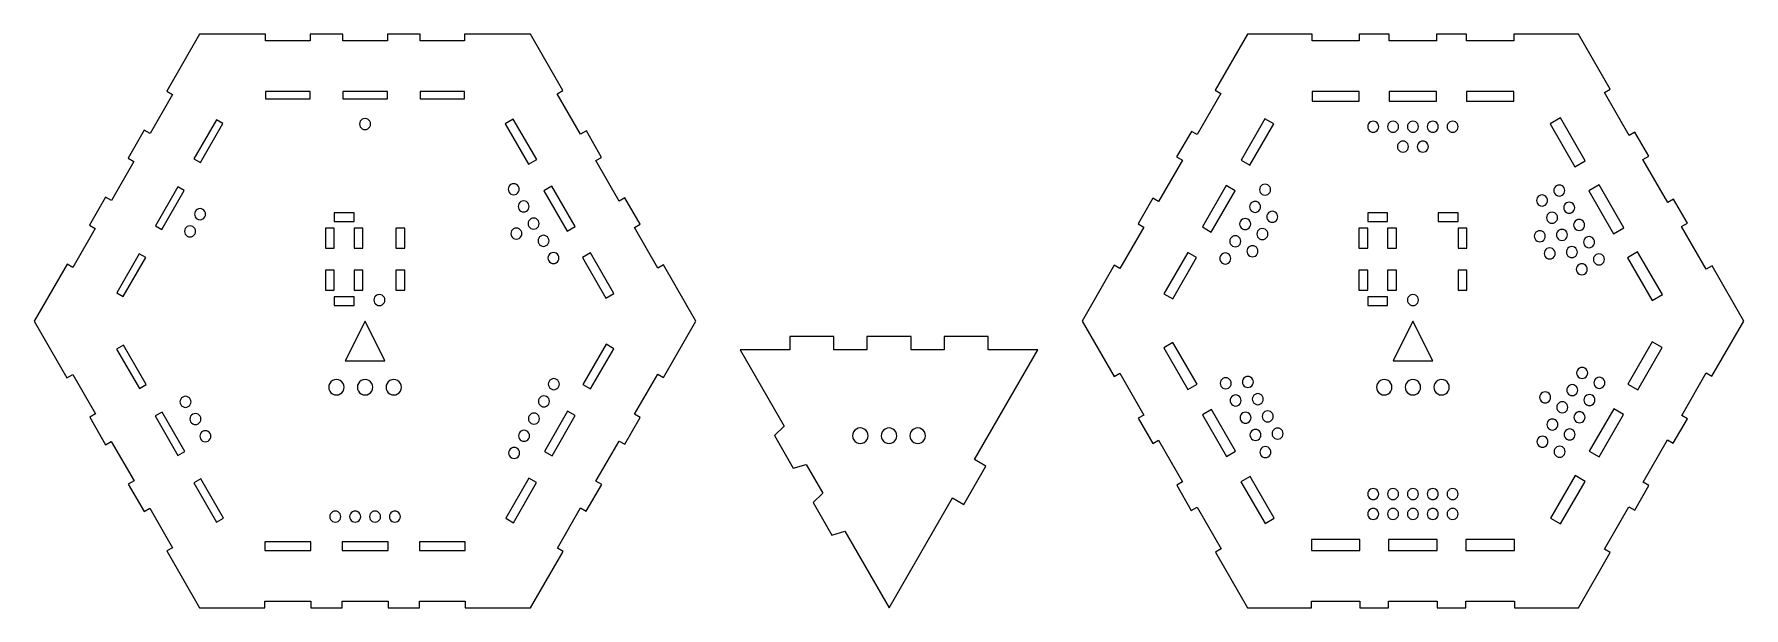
# Model space of a CAD drawing. Header units: millimetres. Extents: x 0 to 775, y 0 to 260.
import ezdxf

# ---------------------------------------------------------------- set-up
doc = ezdxf.new("R2010")
doc.units = ezdxf.units.MM
doc.layers.add('CIECIE', color=7, linetype='CONTINUOUS')

msp = doc.modelspace()

# ---------------------------------------------------------------- linework, layer by layer
at = {"layer": 'CIECIE'}
for points in [[(225, 259.808), (195.1, 259.808), (195.1, 256.808), (174.9, 256.808), (174.9, 259.808), (160.1, 259.808), (160.1, 256.808), (139.9, 256.808), (139.9, 259.808), (125.1, 259.808), (125.1, 256.808), (104.9, 256.808), (104.9, 259.808), (75, 259.808), (60.1, 234), (62.698, 232.5), (52.498, 214.833), (49.9, 216.333), (42.6, 203.689), (45.198, 202.189), (34.998, 184.522), (32.4, 186.022), (25.1, 173.378), (27.698, 171.878), (17.498, 154.211), (14.9, 155.711), (0, 129.904), (14.85, 104.183), (17.448, 105.683), (27.748, 87.843), (25.15, 86.343), (32.35, 73.872), (34.948, 75.372), (45.248, 57.532), (42.65, 56.032), (49.85, 43.561), (52.448, 45.061), (62.748, 27.221), (60.15, 25.721), (75, 0), (104.6, 0), (104.6, 3), (125.4, 3), (125.4, 0), (139.6, 0), (139.6, 3), (160.4, 3), (160.4, 0), (174.6, 0), (174.6, 3), (195.4, 3), (195.4, 0), (225, 0), (239.75, 25.548), (237.152, 27.048), (247.652, 45.234), (250.25, 43.734), (257.25, 55.859), (254.652, 57.359), (265.152, 75.545), (267.75, 74.045), (274.75, 86.17), (272.152, 87.67), (282.652, 105.856), (285.25, 104.356), (300, 129.904), (285.3, 155.365), (282.702, 153.865), (272.102, 172.225), (274.7, 173.725), (267.8, 185.676), (265.202, 184.176), (254.602, 202.536), (257.2, 204.036), (250.3, 215.987), (247.702, 214.487), (237.102, 232.846), (239.7, 234.346)], [(700, 259.808), (670.7, 259.808), (670.7, 256.808), (649.3, 256.808), (649.3, 259.808), (635.7, 259.808), (635.7, 256.808), (614.3, 256.808), (614.3, 259.808), (600.7, 259.808), (600.7, 256.808), (579.3, 256.808), (579.3, 259.808), (550, 259.808), (535.4, 234.52), (537.998, 233.02), (527.198, 214.314), (524.6, 215.814), (517.9, 204.209), (520.498, 202.709), (509.698, 184.003), (507.1, 185.503), (500.4, 173.898), (502.998, 172.398), (492.198, 153.692), (489.6, 155.192), (475, 129.904), (489.55, 104.702), (492.148, 106.202), (503.048, 87.323), (500.45, 85.823), (507.05, 74.392), (509.648, 75.892), (520.548, 57.012), (517.95, 55.512), (524.55, 44.081), (527.148, 45.581), (538.048, 26.701), (535.45, 25.201), (550, 0), (579, 0), (579, 3), (601, 3), (601, 0), (614, 0), (614, 3), (636, 3), (636, 0), (649, 0), (649, 3), (671, 3), (671, 0), (700, 0), (714.45, 25.028), (711.852, 26.528), (722.952, 45.754), (725.55, 44.254), (731.95, 55.339), (729.352, 56.839), (740.452, 76.065), (743.05, 74.565), (749.45, 85.65), (746.852, 87.15), (757.952, 106.376), (760.55, 104.876), (775, 129.904), (760.6, 154.845), (758.002, 153.345), (746.802, 172.744), (749.4, 174.244), (743.1, 185.156), (740.502, 183.656), (729.302, 203.055), (731.9, 204.555), (725.6, 215.467), (723.002, 213.967), (711.802, 233.366), (714.4, 234.866)], [(125.1, 233.808), (104.9, 233.808), (104.9, 230.608), (125.1, 230.608)], [(160.1, 233.808), (139.9, 233.808), (139.9, 230.608), (160.1, 230.608)], [(195.1, 233.808), (174.9, 233.808), (174.9, 230.608), (195.1, 230.608)], [(600.7, 233.808), (579.3, 233.808), (579.3, 229.408), (600.7, 229.408)], [(635.7, 233.808), (614.3, 233.808), (614.3, 229.408), (635.7, 229.408)], [(670.7, 233.808), (649.3, 233.808), (649.3, 229.408), (670.7, 229.408)], [(82.617, 221), (72.417, 203.333), (75.361, 201.633), (85.561, 219.3)], [(152.5, 219.108), (152.415, 219.755), (152.165, 220.358), (151.768, 220.875), (151.25, 221.273), (150.647, 221.522), (150, 221.608), (149.353, 221.522), (148.75, 221.273), (148.232, 220.875), (147.835, 220.358), (147.585, 219.755), (147.5, 219.108), (147.585, 218.461), (147.835, 217.858), (148.232, 217.34), (148.75, 216.943), (149.353, 216.693), (150, 216.608), (150.647, 216.693), (151.25, 216.943), (151.768, 217.34), (152.165, 217.858), (152.415, 218.461)], [(227.783, 202.987), (217.183, 221.346), (213.546, 219.246), (224.146, 200.887)], [(557.917, 221.52), (547.117, 202.814), (551.1, 200.514), (561.9, 219.22)], [(609.5, 217.908), (609.415, 218.555), (609.165, 219.158), (608.768, 219.675), (608.25, 220.073), (607.647, 220.322), (607, 220.408), (606.353, 220.322), (605.75, 220.073), (605.232, 219.675), (604.835, 219.158), (604.585, 218.555), (604.5, 217.908), (604.585, 217.261), (604.835, 216.658), (605.232, 216.14), (605.75, 215.743), (606.353, 215.493), (607, 215.408), (607.647, 215.493), (608.25, 215.743), (608.768, 216.14), (609.165, 216.658), (609.415, 217.261)], [(618.5, 217.908), (618.415, 218.555), (618.165, 219.158), (617.768, 219.675), (617.25, 220.073), (616.647, 220.322), (616, 220.408), (615.353, 220.322), (614.75, 220.073), (614.232, 219.675), (613.835, 219.158), (613.585, 218.555), (613.5, 217.908), (613.585, 217.261), (613.835, 216.658), (614.232, 216.14), (614.75, 215.743), (615.353, 215.493), (616, 215.408), (616.647, 215.493), (617.25, 215.743), (617.768, 216.14), (618.165, 216.658), (618.415, 217.261)], [(627.5, 217.908), (627.415, 218.555), (627.165, 219.158), (626.768, 219.675), (626.25, 220.073), (625.647, 220.322), (625, 220.408), (624.353, 220.322), (623.75, 220.073), (623.232, 219.675), (622.835, 219.158), (622.585, 218.555), (622.5, 217.908), (622.585, 217.261), (622.835, 216.658), (623.232, 216.14), (623.75, 215.743), (624.353, 215.493), (625, 215.408), (625.647, 215.493), (626.25, 215.743), (626.768, 216.14), (627.165, 216.658), (627.415, 217.261)], [(636.5, 217.908), (636.415, 218.555), (636.165, 219.158), (635.768, 219.675), (635.25, 220.073), (634.647, 220.322), (634, 220.408), (633.353, 220.322), (632.75, 220.073), (632.232, 219.675), (631.835, 219.158), (631.585, 218.555), (631.5, 217.908), (631.585, 217.261), (631.835, 216.658), (632.232, 216.14), (632.75, 215.743), (633.353, 215.493), (634, 215.408), (634.647, 215.493), (635.25, 215.743), (635.768, 216.14), (636.165, 216.658), (636.415, 217.261)], [(645.5, 217.908), (645.415, 218.555), (645.165, 219.158), (644.768, 219.675), (644.25, 220.073), (643.647, 220.322), (643, 220.408), (642.353, 220.322), (641.75, 220.073), (641.232, 219.675), (640.835, 219.158), (640.585, 218.555), (640.5, 217.908), (640.585, 217.261), (640.835, 216.658), (641.232, 216.14), (641.75, 215.743), (642.353, 215.493), (643, 215.408), (643.647, 215.493), (644.25, 215.743), (644.768, 216.14), (645.165, 216.658), (645.415, 217.261)], [(703.083, 202.467), (691.883, 221.866), (687.207, 219.166), (698.407, 199.767)], [(623, 208.908), (622.915, 209.555), (622.665, 210.158), (622.268, 210.675), (621.75, 211.073), (621.147, 211.322), (620.5, 211.408), (619.853, 211.322), (619.25, 211.073), (618.732, 210.675), (618.335, 210.158), (618.085, 209.555), (618, 208.908), (618.085, 208.261), (618.335, 207.658), (618.732, 207.14), (619.25, 206.743), (619.853, 206.493), (620.5, 206.408), (621.147, 206.493), (621.75, 206.743), (622.268, 207.14), (622.665, 207.658), (622.915, 208.261)], [(632, 208.908), (631.915, 209.555), (631.665, 210.158), (631.268, 210.675), (630.75, 211.073), (630.147, 211.322), (629.5, 211.408), (628.853, 211.322), (628.25, 211.073), (627.732, 210.675), (627.335, 210.158), (627.085, 209.555), (627, 208.908), (627.085, 208.261), (627.335, 207.658), (627.732, 207.14), (628.25, 206.743), (628.853, 206.493), (629.5, 206.408), (630.147, 206.493), (630.75, 206.743), (631.268, 207.14), (631.665, 207.658), (631.915, 208.261)], [(65.117, 190.689), (54.917, 173.022), (57.861, 171.322), (68.061, 188.989)], [(219.887, 189.594), (219.802, 190.241), (219.552, 190.844), (219.155, 191.362), (218.637, 191.759), (218.034, 192.009), (217.387, 192.094), (216.74, 192.009), (216.137, 191.759), (215.619, 191.362), (215.222, 190.844), (214.972, 190.241), (214.887, 189.594), (214.972, 188.947), (215.222, 188.344), (215.619, 187.826), (216.137, 187.429), (216.74, 187.179), (217.387, 187.094), (218.034, 187.179), (218.637, 187.429), (219.155, 187.826), (219.552, 188.344), (219.802, 188.947)], [(245.283, 172.676), (234.683, 191.036), (231.046, 188.936), (241.646, 170.576)], [(540.417, 191.209), (529.617, 172.503), (533.6, 170.203), (544.4, 188.909)], [(560.46, 189.394), (560.374, 190.041), (560.125, 190.644), (559.727, 191.162), (559.21, 191.559), (558.607, 191.809), (557.96, 191.894), (557.313, 191.809), (556.71, 191.559), (556.192, 191.162), (555.795, 190.644), (555.545, 190.041), (555.46, 189.394), (555.545, 188.747), (555.795, 188.144), (556.192, 187.626), (556.71, 187.229), (557.313, 186.979), (557.96, 186.894), (558.607, 186.979), (559.21, 187.229), (559.727, 187.626), (560.125, 188.144), (560.374, 188.747)], [(686.053, 184.494), (685.968, 185.141), (685.718, 185.744), (685.321, 186.262), (684.803, 186.659), (684.2, 186.909), (683.553, 186.994), (682.906, 186.909), (682.303, 186.659), (681.786, 186.262), (681.388, 185.744), (681.138, 185.141), (681.053, 184.494), (681.138, 183.847), (681.388, 183.244), (681.786, 182.726), (682.303, 182.329), (682.906, 182.079), (683.553, 181.994), (684.2, 182.079), (684.803, 182.329), (685.321, 182.726), (685.718, 183.244), (685.968, 183.847)], [(693.848, 188.994), (693.762, 189.641), (693.513, 190.244), (693.115, 190.762), (692.598, 191.159), (691.995, 191.409), (691.348, 191.494), (690.7, 191.409), (690.098, 191.159), (689.58, 190.762), (689.182, 190.244), (688.933, 189.641), (688.848, 188.994), (688.933, 188.347), (689.182, 187.744), (689.58, 187.226), (690.098, 186.829), (690.7, 186.579), (691.348, 186.494), (691.995, 186.579), (692.598, 186.829), (693.115, 187.226), (693.513, 187.744), (693.762, 188.347)], [(720.583, 172.156), (709.383, 191.555), (704.707, 188.855), (715.907, 169.456)], [(77.67, 178.303), (77.585, 178.95), (77.336, 179.553), (76.938, 180.071), (76.42, 180.468), (75.817, 180.718), (75.17, 180.803), (74.523, 180.718), (73.92, 180.468), (73.403, 180.071), (73.005, 179.553), (72.756, 178.95), (72.67, 178.303), (72.756, 177.656), (73.005, 177.053), (73.403, 176.535), (73.92, 176.138), (74.523, 175.888), (75.17, 175.803), (75.817, 175.888), (76.42, 176.138), (76.938, 176.535), (77.336, 177.053), (77.585, 177.656)], [(136, 174.904), (145, 174.904), (145, 178.904), (136, 178.904)], [(224.387, 181.8), (224.302, 182.447), (224.052, 183.05), (223.655, 183.568), (223.137, 183.965), (222.534, 184.215), (221.887, 184.3), (221.24, 184.215), (220.637, 183.965), (220.119, 183.568), (219.722, 183.05), (219.472, 182.447), (219.387, 181.8), (219.472, 181.153), (219.722, 180.55), (220.119, 180.032), (220.637, 179.635), (221.24, 179.385), (221.887, 179.3), (222.534, 179.385), (223.137, 179.635), (223.655, 180.032), (224.052, 180.55), (224.302, 181.153)], [(555.96, 181.6), (555.874, 182.247), (555.625, 182.85), (555.227, 183.368), (554.71, 183.765), (554.107, 184.015), (553.46, 184.1), (552.813, 184.015), (552.21, 183.765), (551.692, 183.368), (551.295, 182.85), (551.045, 182.247), (550.96, 181.6), (551.045, 180.953), (551.295, 180.35), (551.692, 179.832), (552.21, 179.435), (552.813, 179.185), (553.46, 179.1), (554.107, 179.185), (554.71, 179.435), (555.227, 179.832), (555.625, 180.35), (555.874, 180.953)], [(563.754, 177.1), (563.669, 177.747), (563.419, 178.35), (563.022, 178.868), (562.504, 179.265), (561.901, 179.515), (561.254, 179.6), (560.607, 179.515), (560.004, 179.265), (559.486, 178.868), (559.089, 178.35), (558.839, 177.747), (558.754, 177.1), (558.839, 176.453), (559.089, 175.85), (559.486, 175.332), (560.004, 174.935), (560.607, 174.685), (561.254, 174.6), (561.901, 174.685), (562.504, 174.935), (563.022, 175.332), (563.419, 175.85), (563.669, 176.453)], [(604.5, 174.904), (613.5, 174.904), (613.5, 178.904), (604.5, 178.904)], [(636.5, 174.904), (645.5, 174.904), (645.5, 178.904), (636.5, 178.904)], [(690.553, 176.7), (690.468, 177.347), (690.218, 177.95), (689.821, 178.468), (689.303, 178.865), (688.7, 179.115), (688.053, 179.2), (687.406, 179.115), (686.803, 178.865), (686.286, 178.468), (685.888, 177.95), (685.638, 177.347), (685.553, 176.7), (685.638, 176.053), (685.888, 175.45), (686.286, 174.932), (686.803, 174.535), (687.406, 174.285), (688.053, 174.2), (688.7, 174.285), (689.303, 174.535), (689.821, 174.932), (690.218, 175.45), (690.468, 176.053)], [(698.348, 181.2), (698.262, 181.847), (698.013, 182.45), (697.615, 182.968), (697.098, 183.365), (696.495, 183.615), (695.848, 183.7), (695.2, 183.615), (694.598, 183.365), (694.08, 182.968), (693.682, 182.45), (693.433, 181.847), (693.348, 181.2), (693.433, 180.553), (693.682, 179.95), (694.08, 179.432), (694.598, 179.035), (695.2, 178.785), (695.848, 178.7), (696.495, 178.785), (697.098, 179.035), (697.615, 179.432), (698.013, 179.95), (698.262, 180.553)], [(73.17, 170.509), (73.085, 171.156), (72.836, 171.759), (72.438, 172.276), (71.92, 172.674), (71.317, 172.923), (70.67, 173.009), (70.023, 172.923), (69.42, 172.674), (68.903, 172.276), (68.505, 171.759), (68.256, 171.156), (68.17, 170.509), (68.256, 169.862), (68.505, 169.259), (68.903, 168.741), (69.42, 168.344), (70.023, 168.094), (70.67, 168.009), (71.317, 168.094), (71.92, 168.344), (72.438, 168.741), (72.836, 169.259), (73.085, 169.862)], [(132, 162.904), (136, 162.904), (136, 171.904), (132, 171.904)], [(145, 162.904), (149, 162.904), (149, 171.904), (145, 171.904)], [(164, 162.904), (168, 162.904), (168, 171.904), (164, 171.904)], [(221.093, 169.506), (221.007, 170.153), (220.758, 170.756), (220.36, 171.273), (219.843, 171.671), (219.24, 171.921), (218.593, 172.006), (217.945, 171.921), (217.343, 171.671), (216.825, 171.273), (216.427, 170.756), (216.178, 170.153), (216.093, 169.506), (216.178, 168.859), (216.427, 168.256), (216.825, 167.738), (217.343, 167.341), (217.945, 167.091), (218.593, 167.006), (219.24, 167.091), (219.843, 167.341), (220.36, 167.738), (220.758, 168.256), (221.007, 168.859)], [(228.887, 174.006), (228.802, 174.653), (228.552, 175.256), (228.155, 175.773), (227.637, 176.171), (227.034, 176.421), (226.387, 176.506), (225.74, 176.421), (225.137, 176.171), (224.619, 175.773), (224.222, 175.256), (223.972, 174.653), (223.887, 174.006), (223.972, 173.359), (224.222, 172.756), (224.619, 172.238), (225.137, 171.841), (225.74, 171.591), (226.387, 171.506), (227.034, 171.591), (227.637, 171.841), (228.155, 172.238), (228.552, 172.756), (228.802, 173.359)], [(551.46, 173.806), (551.374, 174.453), (551.125, 175.056), (550.727, 175.573), (550.21, 175.971), (549.607, 176.221), (548.96, 176.306), (548.313, 176.221), (547.71, 175.971), (547.192, 175.573), (546.795, 175.056), (546.545, 174.453), (546.46, 173.806), (546.545, 173.159), (546.795, 172.556), (547.192, 172.038), (547.71, 171.641), (548.313, 171.391), (548.96, 171.306), (549.607, 171.391), (550.21, 171.641), (550.727, 172.038), (551.125, 172.556), (551.374, 173.159)], [(559.254, 169.306), (559.169, 169.953), (558.919, 170.556), (558.522, 171.073), (558.004, 171.471), (557.401, 171.721), (556.754, 171.806), (556.107, 171.721), (555.504, 171.471), (554.986, 171.073), (554.589, 170.556), (554.339, 169.953), (554.254, 169.306), (554.339, 168.659), (554.589, 168.056), (554.986, 167.538), (555.504, 167.141), (556.107, 166.891), (556.754, 166.806), (557.401, 166.891), (558.004, 167.141), (558.522, 167.538), (558.919, 168.056), (559.169, 168.659)], [(600.5, 162.904), (604.5, 162.904), (604.5, 171.904), (600.5, 171.904)], [(613.5, 162.904), (617.5, 162.904), (617.5, 171.904), (613.5, 171.904)], [(645.5, 162.904), (649.5, 162.904), (649.5, 171.904), (645.5, 171.904)], [(685.009, 168.303), (684.924, 168.95), (684.674, 169.553), (684.277, 170.071), (683.759, 170.468), (683.156, 170.718), (682.509, 170.803), (681.862, 170.718), (681.259, 170.468), (680.741, 170.071), (680.344, 169.553), (680.094, 168.95), (680.009, 168.303), (680.094, 167.656), (680.344, 167.053), (680.741, 166.535), (681.259, 166.138), (681.862, 165.888), (682.509, 165.803), (683.156, 165.888), (683.759, 166.138), (684.277, 166.535), (684.674, 167.053), (684.924, 167.656)], [(695.053, 168.906), (694.968, 169.553), (694.718, 170.156), (694.321, 170.673), (693.803, 171.071), (693.2, 171.321), (692.553, 171.406), (691.906, 171.321), (691.303, 171.071), (690.786, 170.673), (690.388, 170.156), (690.138, 169.553), (690.053, 168.906), (690.138, 168.259), (690.388, 167.656), (690.786, 167.138), (691.303, 166.741), (691.906, 166.491), (692.553, 166.406), (693.2, 166.491), (693.803, 166.741), (694.321, 167.138), (694.718, 167.656), (694.968, 168.259)], [(702.848, 173.406), (702.762, 174.053), (702.513, 174.656), (702.115, 175.173), (701.598, 175.571), (700.995, 175.821), (700.348, 175.906), (699.7, 175.821), (699.098, 175.571), (698.58, 175.173), (698.182, 174.656), (697.933, 174.053), (697.848, 173.406), (697.933, 172.759), (698.182, 172.156), (698.58, 171.638), (699.098, 171.241), (699.7, 170.991), (700.348, 170.906), (700.995, 170.991), (701.598, 171.241), (702.115, 171.638), (702.513, 172.156), (702.762, 172.759)], [(233.387, 166.211), (233.302, 166.859), (233.052, 167.461), (232.655, 167.979), (232.137, 168.377), (231.534, 168.626), (230.887, 168.711), (230.24, 168.626), (229.637, 168.377), (229.119, 167.979), (228.722, 167.461), (228.472, 166.859), (228.387, 166.211), (228.472, 165.564), (228.722, 164.961), (229.119, 164.444), (229.637, 164.046), (230.24, 163.797), (230.887, 163.711), (231.534, 163.797), (232.137, 164.046), (232.655, 164.444), (233.052, 164.961), (233.302, 165.564)], [(546.96, 166.011), (546.874, 166.659), (546.625, 167.261), (546.227, 167.779), (545.71, 168.177), (545.107, 168.426), (544.46, 168.511), (543.813, 168.426), (543.21, 168.177), (542.692, 167.779), (542.295, 167.261), (542.045, 166.659), (541.96, 166.011), (542.045, 165.364), (542.295, 164.761), (542.692, 164.244), (543.21, 163.846), (543.813, 163.597), (544.46, 163.511), (545.107, 163.597), (545.71, 163.846), (546.227, 164.244), (546.625, 164.761), (546.874, 165.364)], [(554.754, 161.511), (554.669, 162.159), (554.419, 162.761), (554.022, 163.279), (553.504, 163.677), (552.901, 163.926), (552.254, 164.011), (551.607, 163.926), (551.004, 163.677), (550.486, 163.279), (550.089, 162.761), (549.839, 162.159), (549.754, 161.511), (549.839, 160.864), (550.089, 160.261), (550.486, 159.744), (551.004, 159.346), (551.607, 159.097), (552.254, 159.011), (552.901, 159.097), (553.504, 159.346), (554.022, 159.744), (554.419, 160.261), (554.669, 160.864)], [(689.509, 160.509), (689.424, 161.156), (689.174, 161.759), (688.777, 162.276), (688.259, 162.674), (687.656, 162.923), (687.009, 163.009), (686.362, 162.923), (685.759, 162.674), (685.241, 162.276), (684.844, 161.759), (684.594, 161.156), (684.509, 160.509), (684.594, 159.862), (684.844, 159.259), (685.241, 158.741), (685.759, 158.344), (686.362, 158.094), (687.009, 158.009), (687.656, 158.094), (688.259, 158.344), (688.777, 158.741), (689.174, 159.259), (689.424, 159.862)], [(699.553, 161.111), (699.468, 161.759), (699.218, 162.361), (698.821, 162.879), (698.303, 163.277), (697.7, 163.526), (697.053, 163.611), (696.406, 163.526), (695.803, 163.277), (695.286, 162.879), (694.888, 162.361), (694.638, 161.759), (694.553, 161.111), (694.638, 160.464), (694.888, 159.861), (695.286, 159.344), (695.803, 158.946), (696.406, 158.697), (697.053, 158.611), (697.7, 158.697), (698.303, 158.946), (698.821, 159.344), (699.218, 159.861), (699.468, 160.464)], [(707.348, 165.611), (707.262, 166.259), (707.013, 166.861), (706.615, 167.379), (706.098, 167.777), (705.495, 168.026), (704.848, 168.111), (704.2, 168.026), (703.598, 167.777), (703.08, 167.379), (702.682, 166.861), (702.433, 166.259), (702.348, 165.611), (702.433, 164.964), (702.682, 164.361), (703.08, 163.844), (703.598, 163.446), (704.2, 163.197), (704.848, 163.111), (705.495, 163.197), (706.098, 163.446), (706.615, 163.844), (707.013, 164.361), (707.262, 164.964)], [(47.617, 160.378), (37.417, 142.711), (40.361, 141.011), (50.561, 158.678)], [(237.887, 158.417), (237.802, 159.064), (237.552, 159.667), (237.155, 160.185), (236.637, 160.582), (236.034, 160.832), (235.387, 160.917), (234.74, 160.832), (234.137, 160.582), (233.619, 160.185), (233.222, 159.667), (232.972, 159.064), (232.887, 158.417), (232.972, 157.77), (233.222, 157.167), (233.619, 156.649), (234.137, 156.252), (234.74, 156.002), (235.387, 155.917), (236.034, 156.002), (236.637, 156.252), (237.155, 156.649), (237.552, 157.167), (237.802, 157.77)], [(262.783, 142.365), (252.183, 160.725), (248.546, 158.625), (259.146, 140.265)], [(522.917, 160.898), (512.117, 142.192), (516.1, 139.892), (526.9, 158.598)], [(542.46, 158.217), (542.374, 158.864), (542.125, 159.467), (541.727, 159.985), (541.21, 160.382), (540.607, 160.632), (539.96, 160.717), (539.313, 160.632), (538.71, 160.382), (538.192, 159.985), (537.795, 159.467), (537.545, 158.864), (537.46, 158.217), (537.545, 157.57), (537.795, 156.967), (538.192, 156.449), (538.71, 156.052), (539.313, 155.802), (539.96, 155.717), (540.607, 155.802), (541.21, 156.052), (541.727, 156.449), (542.125, 156.967), (542.374, 157.57)], [(704.053, 153.317), (703.968, 153.964), (703.718, 154.567), (703.321, 155.085), (702.803, 155.482), (702.2, 155.732), (701.553, 155.817), (700.906, 155.732), (700.303, 155.482), (699.786, 155.085), (699.388, 154.567), (699.138, 153.964), (699.053, 153.317), (699.138, 152.67), (699.388, 152.067), (699.786, 151.549), (700.303, 151.152), (700.906, 150.902), (701.553, 150.817), (702.2, 150.902), (702.803, 151.152), (703.321, 151.549), (703.718, 152.067), (703.968, 152.67)], [(711.848, 157.817), (711.762, 158.464), (711.513, 159.067), (711.115, 159.585), (710.598, 159.982), (709.995, 160.232), (709.348, 160.317), (708.7, 160.232), (708.098, 159.982), (707.58, 159.585), (707.182, 159.067), (706.933, 158.464), (706.848, 157.817), (706.933, 157.17), (707.182, 156.567), (707.58, 156.049), (708.098, 155.652), (708.7, 155.402), (709.348, 155.317), (709.995, 155.402), (710.598, 155.652), (711.115, 156.049), (711.513, 156.567), (711.762, 157.17)], [(738.083, 141.845), (726.883, 161.244), (722.207, 158.544), (733.407, 139.145)], [(132, 143.904), (136, 143.904), (136, 152.904), (132, 152.904)], [(145, 143.904), (149, 143.904), (149, 152.904), (145, 152.904)], [(164, 143.904), (168, 143.904), (168, 152.904), (164, 152.904)], [(600.5, 143.904), (604.5, 143.904), (604.5, 152.904), (600.5, 152.904)], [(613.5, 143.904), (617.5, 143.904), (617.5, 152.904), (613.5, 152.904)], [(645.5, 143.904), (649.5, 143.904), (649.5, 152.904), (645.5, 152.904)], [(136, 136.904), (145, 136.904), (145, 140.904), (136, 140.904)], [(159, 139.404), (158.915, 140.051), (158.665, 140.654), (158.268, 141.172), (157.75, 141.569), (157.147, 141.819), (156.5, 141.904), (155.853, 141.819), (155.25, 141.569), (154.732, 141.172), (154.335, 140.654), (154.085, 140.051), (154, 139.404), (154.085, 138.757), (154.335, 138.154), (154.732, 137.636), (155.25, 137.239), (155.853, 136.989), (156.5, 136.904), (157.147, 136.989), (157.75, 137.239), (158.268, 137.636), (158.665, 138.154), (158.915, 138.757)], [(604.5, 136.904), (613.5, 136.904), (613.5, 140.904), (604.5, 140.904)], [(627.5, 139.404), (627.415, 140.051), (627.165, 140.654), (626.768, 141.172), (626.25, 141.569), (625.647, 141.819), (625, 141.904), (624.353, 141.819), (623.75, 141.569), (623.232, 141.172), (622.835, 140.654), (622.585, 140.051), (622.5, 139.404), (622.585, 138.757), (622.835, 138.154), (623.232, 137.636), (623.75, 137.239), (624.353, 136.989), (625, 136.904), (625.647, 136.989), (626.25, 137.239), (626.768, 137.636), (627.165, 138.154), (627.415, 138.757)], [(150, 129.904), (141, 111.904), (159, 111.904)], [(625, 129.904), (616, 111.904), (634, 111.904)], [(37.367, 117.183), (47.667, 99.343), (50.784, 101.143), (40.484, 118.983)], [(252.233, 99.17), (262.733, 117.356), (259.269, 119.356), (248.769, 101.17)], [(455, 116.913), (432.5, 116.913), (432.5, 122.913), (412.5, 122.913), (412.5, 116.913), (397.5, 116.913), (397.5, 122.913), (377.5, 122.913), (377.5, 116.913), (362.5, 116.913), (362.5, 122.913), (342.5, 122.913), (342.5, 116.913), (320, 116.913), (340, 82.272), (335.554, 77.973), (344.054, 63.251), (350, 64.952), (357.5, 51.962), (353.054, 47.662), (361.554, 32.94), (367.5, 34.641), (387.5, 0), (416.25, 49.796), (421.446, 46.796), (431.446, 64.117), (426.25, 67.117)], [(512.067, 117.702), (522.967, 98.823), (527.124, 101.223), (516.224, 120.102)], [(726.933, 98.65), (738.033, 117.876), (733.53, 120.476), (722.43, 101.25)], [(704.226, 106.39), (704.141, 107.037), (703.892, 107.64), (703.494, 108.158), (702.976, 108.555), (702.374, 108.805), (701.726, 108.89), (701.079, 108.805), (700.476, 108.555), (699.959, 108.158), (699.561, 107.64), (699.312, 107.037), (699.226, 106.39), (699.312, 105.743), (699.561, 105.14), (699.959, 104.623), (700.476, 104.225), (701.079, 103.976), (701.726, 103.89), (702.374, 103.976), (702.976, 104.225), (703.494, 104.623), (703.892, 105.14), (704.141, 105.743)], [(140.5, 99.904), (140.381, 100.81), (140.031, 101.654), (139.475, 102.379), (138.75, 102.935), (137.906, 103.285), (137, 103.404), (136.094, 103.285), (135.25, 102.935), (134.525, 102.379), (133.969, 101.654), (133.619, 100.81), (133.5, 99.904), (133.619, 98.998), (133.969, 98.154), (134.525, 97.429), (135.25, 96.873), (136.094, 96.523), (137, 96.404), (137.906, 96.523), (138.75, 96.873), (139.475, 97.429), (140.031, 98.154), (140.381, 98.998)], [(153.5, 99.904), (153.381, 100.81), (153.031, 101.654), (152.475, 102.379), (151.75, 102.935), (150.906, 103.285), (150, 103.404), (149.094, 103.285), (148.25, 102.935), (147.525, 102.379), (146.969, 101.654), (146.619, 100.81), (146.5, 99.904), (146.619, 98.998), (146.969, 98.154), (147.525, 97.429), (148.25, 96.873), (149.094, 96.523), (150, 96.404), (150.906, 96.523), (151.75, 96.873), (152.475, 97.429), (153.031, 98.154), (153.381, 98.998)], [(166.5, 99.904), (166.381, 100.81), (166.031, 101.654), (165.475, 102.379), (164.75, 102.935), (163.906, 103.285), (163, 103.404), (162.094, 103.285), (161.25, 102.935), (160.525, 102.379), (159.969, 101.654), (159.619, 100.81), (159.5, 99.904), (159.619, 98.998), (159.969, 98.154), (160.525, 97.429), (161.25, 96.873), (162.094, 96.523), (163, 96.404), (163.906, 96.523), (164.75, 96.873), (165.475, 97.429), (166.031, 98.154), (166.381, 98.998)], [(238.06, 101.29), (237.975, 101.937), (237.725, 102.54), (237.328, 103.058), (236.81, 103.455), (236.207, 103.705), (235.56, 103.79), (234.913, 103.705), (234.31, 103.455), (233.792, 103.058), (233.395, 102.54), (233.145, 101.937), (233.06, 101.29), (233.145, 100.643), (233.395, 100.04), (233.792, 99.523), (234.31, 99.125), (234.913, 98.876), (235.56, 98.79), (236.207, 98.876), (236.81, 99.125), (237.328, 99.523), (237.725, 100.04), (237.975, 100.643)], [(542.633, 101.69), (542.548, 102.337), (542.298, 102.94), (541.901, 103.458), (541.383, 103.855), (540.78, 104.105), (540.133, 104.19), (539.486, 104.105), (538.883, 103.855), (538.365, 103.458), (537.968, 102.94), (537.718, 102.337), (537.633, 101.69), (537.718, 101.043), (537.968, 100.44), (538.365, 99.923), (538.883, 99.525), (539.486, 99.276), (540.133, 99.19), (540.78, 99.276), (541.383, 99.525), (541.901, 99.923), (542.298, 100.44), (542.548, 101.043)], [(552.677, 102.293), (552.592, 102.94), (552.342, 103.543), (551.945, 104.061), (551.427, 104.458), (550.824, 104.708), (550.177, 104.793), (549.53, 104.708), (548.927, 104.458), (548.409, 104.061), (548.012, 103.543), (547.762, 102.94), (547.677, 102.293), (547.762, 101.646), (548.012, 101.043), (548.409, 100.525), (548.927, 100.128), (549.53, 99.878), (550.177, 99.793), (550.824, 99.878), (551.427, 100.128), (551.945, 100.525), (552.342, 101.043), (552.592, 101.646)], [(615.5, 99.904), (615.381, 100.81), (615.031, 101.654), (614.475, 102.379), (613.75, 102.935), (612.906, 103.285), (612, 103.404), (611.094, 103.285), (610.25, 102.935), (609.525, 102.379), (608.969, 101.654), (608.619, 100.81), (608.5, 99.904), (608.619, 98.998), (608.969, 98.154), (609.525, 97.429), (610.25, 96.873), (611.094, 96.523), (612, 96.404), (612.906, 96.523), (613.75, 96.873), (614.475, 97.429), (615.031, 98.154), (615.381, 98.998)], [(628.5, 99.904), (628.381, 100.81), (628.031, 101.654), (627.475, 102.379), (626.75, 102.935), (625.906, 103.285), (625, 103.404), (624.094, 103.285), (623.25, 102.935), (622.525, 102.379), (621.969, 101.654), (621.619, 100.81), (621.5, 99.904), (621.619, 98.998), (621.969, 98.154), (622.525, 97.429), (623.25, 96.873), (624.094, 96.523), (625, 96.404), (625.906, 96.523), (626.75, 96.873), (627.475, 97.429), (628.031, 98.154), (628.381, 98.998)], [(641.5, 99.904), (641.381, 100.81), (641.031, 101.654), (640.475, 102.379), (639.75, 102.935), (638.906, 103.285), (638, 103.404), (637.094, 103.285), (636.25, 102.935), (635.525, 102.379), (634.969, 101.654), (634.619, 100.81), (634.5, 99.904), (634.619, 98.998), (634.969, 98.154), (635.525, 97.429), (636.25, 96.873), (637.094, 96.523), (638, 96.404), (638.906, 96.523), (639.75, 96.873), (640.475, 97.429), (641.031, 98.154), (641.381, 98.998)], [(699.726, 98.596), (699.641, 99.243), (699.392, 99.846), (698.994, 100.364), (698.476, 100.761), (697.874, 101.011), (697.226, 101.096), (696.579, 101.011), (695.976, 100.761), (695.459, 100.364), (695.061, 99.846), (694.812, 99.243), (694.726, 98.596), (694.812, 97.949), (695.061, 97.346), (695.459, 96.828), (695.976, 96.431), (696.579, 96.181), (697.226, 96.096), (697.874, 96.181), (698.476, 96.431), (698.994, 96.828), (699.392, 97.346), (699.641, 97.949)], [(712.021, 101.89), (711.936, 102.537), (711.686, 103.14), (711.288, 103.658), (710.771, 104.055), (710.168, 104.305), (709.521, 104.39), (708.874, 104.305), (708.271, 104.055), (707.753, 103.658), (707.356, 103.14), (707.106, 102.537), (707.021, 101.89), (707.106, 101.243), (707.356, 100.64), (707.753, 100.123), (708.271, 99.725), (708.874, 99.476), (709.521, 99.39), (710.168, 99.476), (710.771, 99.725), (711.288, 100.123), (711.686, 100.64), (711.936, 101.243)], [(71.094, 93.296), (71.008, 93.943), (70.759, 94.546), (70.361, 95.064), (69.844, 95.461), (69.241, 95.711), (68.594, 95.796), (67.947, 95.711), (67.344, 95.461), (66.826, 95.064), (66.429, 94.546), (66.179, 93.943), (66.094, 93.296), (66.179, 92.649), (66.429, 92.046), (66.826, 91.528), (67.344, 91.131), (67.947, 90.881), (68.594, 90.796), (69.241, 90.881), (69.844, 91.131), (70.361, 91.528), (70.759, 92.046), (71.008, 92.649)], [(233.56, 93.496), (233.475, 94.143), (233.225, 94.746), (232.828, 95.264), (232.31, 95.661), (231.707, 95.911), (231.06, 95.996), (230.413, 95.911), (229.81, 95.661), (229.292, 95.264), (228.895, 94.746), (228.645, 94.143), (228.56, 93.496), (228.645, 92.849), (228.895, 92.246), (229.292, 91.728), (229.81, 91.331), (230.413, 91.081), (231.06, 90.996), (231.707, 91.081), (232.31, 91.331), (232.828, 91.728), (233.225, 92.246), (233.475, 92.849)], [(547.133, 93.896), (547.048, 94.543), (546.798, 95.146), (546.401, 95.664), (545.883, 96.061), (545.28, 96.311), (544.633, 96.396), (543.986, 96.311), (543.383, 96.061), (542.865, 95.664), (542.468, 95.146), (542.218, 94.543), (542.133, 93.896), (542.218, 93.249), (542.468, 92.646), (542.865, 92.128), (543.383, 91.731), (543.986, 91.481), (544.633, 91.396), (545.28, 91.481), (545.883, 91.731), (546.401, 92.128), (546.798, 92.646), (547.048, 93.249)], [(557.177, 94.499), (557.092, 95.146), (556.842, 95.749), (556.445, 96.267), (555.927, 96.664), (555.324, 96.914), (554.677, 96.999), (554.03, 96.914), (553.427, 96.664), (552.909, 96.267), (552.512, 95.749), (552.262, 95.146), (552.177, 94.499), (552.262, 93.852), (552.512, 93.249), (552.909, 92.731), (553.427, 92.334), (554.03, 92.084), (554.677, 91.999), (555.324, 92.084), (555.927, 92.334), (556.445, 92.731), (556.842, 93.249), (557.092, 93.852)], [(687.432, 95.302), (687.347, 95.949), (687.097, 96.552), (686.7, 97.07), (686.182, 97.467), (685.579, 97.717), (684.932, 97.802), (684.285, 97.717), (683.682, 97.467), (683.164, 97.07), (682.767, 96.552), (682.517, 95.949), (682.432, 95.302), (682.517, 94.655), (682.767, 94.052), (683.164, 93.534), (683.682, 93.137), (684.285, 92.887), (684.932, 92.802), (685.579, 92.887), (686.182, 93.137), (686.7, 93.534), (687.097, 94.052), (687.347, 94.655)], [(695.226, 90.802), (695.141, 91.449), (694.892, 92.052), (694.494, 92.57), (693.976, 92.967), (693.374, 93.217), (692.726, 93.302), (692.079, 93.217), (691.476, 92.967), (690.959, 92.57), (690.561, 92.052), (690.312, 91.449), (690.226, 90.802), (690.312, 90.155), (690.561, 89.552), (690.959, 89.034), (691.476, 88.637), (692.079, 88.387), (692.726, 88.302), (693.374, 88.387), (693.976, 88.637), (694.494, 89.034), (694.892, 89.552), (695.141, 90.155)], [(707.521, 94.096), (707.436, 94.743), (707.186, 95.346), (706.788, 95.864), (706.271, 96.261), (705.668, 96.511), (705.021, 96.596), (704.374, 96.511), (703.771, 96.261), (703.253, 95.864), (702.856, 95.346), (702.606, 94.743), (702.521, 94.096), (702.606, 93.449), (702.856, 92.846), (703.253, 92.328), (703.771, 91.931), (704.374, 91.681), (705.021, 91.596), (705.668, 91.681), (706.271, 91.931), (706.788, 92.328), (707.186, 92.846), (707.436, 93.449)], [(54.867, 86.872), (65.167, 69.032), (68.284, 70.832), (57.984, 88.672)], [(75.594, 85.502), (75.508, 86.149), (75.259, 86.752), (74.861, 87.27), (74.344, 87.667), (73.741, 87.917), (73.094, 88.002), (72.447, 87.917), (71.844, 87.667), (71.326, 87.27), (70.929, 86.752), (70.679, 86.149), (70.594, 85.502), (70.679, 84.855), (70.929, 84.252), (71.326, 83.734), (71.844, 83.337), (72.447, 83.087), (73.094, 83.002), (73.741, 83.087), (74.344, 83.337), (74.861, 83.734), (75.259, 84.252), (75.508, 84.855)], [(229.06, 85.702), (228.975, 86.349), (228.725, 86.952), (228.328, 87.47), (227.81, 87.867), (227.207, 88.117), (226.56, 88.202), (225.913, 88.117), (225.31, 87.867), (224.792, 87.47), (224.395, 86.952), (224.145, 86.349), (224.06, 85.702), (224.145, 85.055), (224.395, 84.452), (224.792, 83.934), (225.31, 83.537), (225.913, 83.287), (226.56, 83.202), (227.207, 83.287), (227.81, 83.537), (228.328, 83.934), (228.725, 84.452), (228.975, 85.055)], [(234.733, 68.859), (245.233, 87.045), (241.769, 89.045), (231.269, 70.859)], [(529.567, 87.392), (540.467, 68.512), (544.624, 70.912), (533.724, 89.792)], [(551.633, 86.102), (551.548, 86.749), (551.298, 87.352), (550.901, 87.87), (550.383, 88.267), (549.78, 88.517), (549.133, 88.602), (548.486, 88.517), (547.883, 88.267), (547.365, 87.87), (546.968, 87.352), (546.718, 86.749), (546.633, 86.102), (546.718, 85.455), (546.968, 84.852), (547.365, 84.334), (547.883, 83.937), (548.486, 83.687), (549.133, 83.602), (549.78, 83.687), (550.383, 83.937), (550.901, 84.334), (551.298, 84.852), (551.548, 85.455)], [(561.677, 86.705), (561.592, 87.352), (561.342, 87.955), (560.945, 88.473), (560.427, 88.87), (559.824, 89.12), (559.177, 89.205), (558.53, 89.12), (557.927, 88.87), (557.409, 88.473), (557.012, 87.955), (556.762, 87.352), (556.677, 86.705), (556.762, 86.058), (557.012, 85.455), (557.409, 84.937), (557.927, 84.54), (558.53, 84.29), (559.177, 84.205), (559.824, 84.29), (560.427, 84.54), (560.945, 84.937), (561.342, 85.455), (561.592, 86.058)], [(690.726, 83.008), (690.641, 83.655), (690.392, 84.258), (689.994, 84.775), (689.476, 85.173), (688.874, 85.422), (688.226, 85.508), (687.579, 85.422), (686.976, 85.173), (686.459, 84.775), (686.061, 84.258), (685.812, 83.655), (685.726, 83.008), (685.812, 82.361), (686.061, 81.758), (686.459, 81.24), (686.976, 80.843), (687.579, 80.593), (688.226, 80.508), (688.874, 80.593), (689.476, 80.843), (689.994, 81.24), (690.392, 81.758), (690.641, 82.361)], [(703.021, 86.302), (702.936, 86.949), (702.686, 87.552), (702.288, 88.07), (701.771, 88.467), (701.168, 88.717), (700.521, 88.802), (699.874, 88.717), (699.271, 88.467), (698.753, 88.07), (698.356, 87.552), (698.106, 86.949), (698.021, 86.302), (698.106, 85.655), (698.356, 85.052), (698.753, 84.534), (699.271, 84.137), (699.874, 83.887), (700.521, 83.802), (701.168, 83.887), (701.771, 84.137), (702.288, 84.534), (702.686, 85.052), (702.936, 85.655)], [(709.433, 68.339), (720.533, 87.565), (716.03, 90.165), (704.93, 70.939)], [(80.094, 77.708), (80.008, 78.355), (79.759, 78.958), (79.361, 79.475), (78.844, 79.873), (78.241, 80.122), (77.594, 80.208), (76.947, 80.122), (76.344, 79.873), (75.826, 79.475), (75.429, 78.958), (75.179, 78.355), (75.094, 77.708), (75.179, 77.061), (75.429, 76.458), (75.826, 75.94), (76.344, 75.543), (76.947, 75.293), (77.594, 75.208), (78.241, 75.293), (78.844, 75.543), (79.361, 75.94), (79.759, 76.458), (80.008, 77.061)], [(224.56, 77.908), (224.475, 78.555), (224.225, 79.158), (223.828, 79.675), (223.31, 80.073), (222.707, 80.322), (222.06, 80.408), (221.413, 80.322), (220.81, 80.073), (220.292, 79.675), (219.895, 79.158), (219.645, 78.555), (219.56, 77.908), (219.645, 77.261), (219.895, 76.658), (220.292, 76.14), (220.81, 75.743), (221.413, 75.493), (222.06, 75.408), (222.707, 75.493), (223.31, 75.743), (223.828, 76.14), (224.225, 76.658), (224.475, 77.261)], [(378, 77.942), (377.881, 78.848), (377.531, 79.692), (376.975, 80.417), (376.25, 80.973), (375.406, 81.323), (374.5, 81.442), (373.594, 81.323), (372.75, 80.973), (372.025, 80.417), (371.469, 79.692), (371.119, 78.848), (371, 77.942), (371.119, 77.036), (371.469, 76.192), (372.025, 75.467), (372.75, 74.911), (373.594, 74.562), (374.5, 74.442), (375.406, 74.562), (376.25, 74.911), (376.975, 75.467), (377.531, 76.192), (377.881, 77.036)], [(391, 77.942), (390.881, 78.848), (390.531, 79.692), (389.975, 80.417), (389.25, 80.973), (388.406, 81.323), (387.5, 81.442), (386.594, 81.323), (385.75, 80.973), (385.025, 80.417), (384.469, 79.692), (384.119, 78.848), (384, 77.942), (384.119, 77.036), (384.469, 76.192), (385.025, 75.467), (385.75, 74.911), (386.594, 74.562), (387.5, 74.442), (388.406, 74.562), (389.25, 74.911), (389.975, 75.467), (390.531, 76.192), (390.881, 77.036)], [(404, 77.942), (403.881, 78.848), (403.531, 79.692), (402.975, 80.417), (402.25, 80.973), (401.406, 81.323), (400.5, 81.442), (399.594, 81.323), (398.75, 80.973), (398.025, 80.417), (397.469, 79.692), (397.119, 78.848), (397, 77.942), (397.119, 77.036), (397.469, 76.192), (398.025, 75.467), (398.75, 74.911), (399.594, 74.562), (400.5, 74.442), (401.406, 74.562), (402.25, 74.911), (402.975, 75.467), (403.531, 76.192), (403.881, 77.036)], [(556.133, 78.308), (556.048, 78.955), (555.798, 79.558), (555.401, 80.075), (554.883, 80.473), (554.28, 80.722), (553.633, 80.808), (552.986, 80.722), (552.383, 80.473), (551.865, 80.075), (551.468, 79.558), (551.218, 78.955), (551.133, 78.308), (551.218, 77.661), (551.468, 77.058), (551.865, 76.54), (552.383, 76.143), (552.986, 75.893), (553.633, 75.808), (554.28, 75.893), (554.883, 76.143), (555.401, 76.54), (555.798, 77.058), (556.048, 77.661)], [(566.177, 78.911), (566.092, 79.558), (565.842, 80.161), (565.445, 80.678), (564.927, 81.076), (564.324, 81.325), (563.677, 81.411), (563.03, 81.325), (562.427, 81.076), (561.909, 80.678), (561.512, 80.161), (561.262, 79.558), (561.177, 78.911), (561.262, 78.264), (561.512, 77.661), (561.909, 77.143), (562.427, 76.745), (563.03, 76.496), (563.677, 76.411), (564.324, 76.496), (564.927, 76.745), (565.445, 77.143), (565.842, 77.661), (566.092, 78.264)], [(686.226, 75.213), (686.141, 75.86), (685.892, 76.463), (685.494, 76.981), (684.976, 77.379), (684.374, 77.628), (683.726, 77.713), (683.079, 77.628), (682.476, 77.379), (681.959, 76.981), (681.561, 76.463), (681.312, 75.86), (681.226, 75.213), (681.312, 74.566), (681.561, 73.963), (681.959, 73.446), (682.476, 73.048), (683.079, 72.799), (683.726, 72.713), (684.374, 72.799), (684.976, 73.048), (685.494, 73.446), (685.892, 73.963), (686.141, 74.566)], [(698.521, 78.508), (698.436, 79.155), (698.186, 79.758), (697.788, 80.275), (697.271, 80.673), (696.668, 80.922), (696.021, 81.008), (695.374, 80.922), (694.771, 80.673), (694.253, 80.275), (693.856, 79.758), (693.606, 79.155), (693.521, 78.508), (693.606, 77.861), (693.856, 77.258), (694.253, 76.74), (694.771, 76.343), (695.374, 76.093), (696.021, 76.008), (696.668, 76.093), (697.271, 76.343), (697.788, 76.74), (698.186, 77.258), (698.436, 77.861)], [(220.06, 70.113), (219.975, 70.76), (219.725, 71.363), (219.328, 71.881), (218.81, 72.279), (218.207, 72.528), (217.56, 72.613), (216.913, 72.528), (216.31, 72.279), (215.792, 71.881), (215.395, 71.363), (215.145, 70.76), (215.06, 70.113), (215.145, 69.466), (215.395, 68.863), (215.792, 68.346), (216.31, 67.948), (216.913, 67.699), (217.56, 67.613), (218.207, 67.699), (218.81, 67.948), (219.328, 68.346), (219.725, 68.863), (219.975, 69.466)], [(560.633, 70.513), (560.548, 71.16), (560.298, 71.763), (559.901, 72.281), (559.383, 72.679), (558.78, 72.928), (558.133, 73.013), (557.486, 72.928), (556.883, 72.679), (556.365, 72.281), (555.968, 71.763), (555.718, 71.16), (555.633, 70.513), (555.718, 69.866), (555.968, 69.263), (556.365, 68.746), (556.883, 68.348), (557.486, 68.099), (558.133, 68.013), (558.78, 68.099), (559.383, 68.348), (559.901, 68.746), (560.298, 69.263), (560.548, 69.866)], [(694.021, 70.713), (693.936, 71.36), (693.686, 71.963), (693.288, 72.481), (692.771, 72.879), (692.168, 73.128), (691.521, 73.213), (690.874, 73.128), (690.271, 72.879), (689.753, 72.481), (689.356, 71.963), (689.106, 71.36), (689.021, 70.713), (689.106, 70.066), (689.356, 69.463), (689.753, 68.946), (690.271, 68.548), (690.874, 68.299), (691.521, 68.213), (692.168, 68.299), (692.771, 68.548), (693.288, 68.946), (693.686, 69.463), (693.936, 70.066)], [(72.367, 56.561), (82.667, 38.721), (85.784, 40.521), (75.484, 58.361)], [(217.233, 38.548), (227.733, 56.734), (224.269, 58.734), (213.769, 40.548)], [(547.067, 57.081), (557.967, 38.201), (562.124, 40.601), (551.224, 59.481)], [(691.933, 38.028), (703.033, 57.254), (698.53, 59.854), (687.43, 40.628)], [(609.5, 51.5), (609.415, 52.147), (609.165, 52.75), (608.768, 53.268), (608.25, 53.665), (607.647, 53.915), (607, 54), (606.353, 53.915), (605.75, 53.665), (605.232, 53.268), (604.835, 52.75), (604.585, 52.147), (604.5, 51.5), (604.585, 50.853), (604.835, 50.25), (605.232, 49.732), (605.75, 49.335), (606.353, 49.085), (607, 49), (607.647, 49.085), (608.25, 49.335), (608.768, 49.732), (609.165, 50.25), (609.415, 50.853)], [(618.5, 51.5), (618.415, 52.147), (618.165, 52.75), (617.768, 53.268), (617.25, 53.665), (616.647, 53.915), (616, 54), (615.353, 53.915), (614.75, 53.665), (614.232, 53.268), (613.835, 52.75), (613.585, 52.147), (613.5, 51.5), (613.585, 50.853), (613.835, 50.25), (614.232, 49.732), (614.75, 49.335), (615.353, 49.085), (616, 49), (616.647, 49.085), (617.25, 49.335), (617.768, 49.732), (618.165, 50.25), (618.415, 50.853)], [(627.5, 51.5), (627.415, 52.147), (627.165, 52.75), (626.768, 53.268), (626.25, 53.665), (625.647, 53.915), (625, 54), (624.353, 53.915), (623.75, 53.665), (623.232, 53.268), (622.835, 52.75), (622.585, 52.147), (622.5, 51.5), (622.585, 50.853), (622.835, 50.25), (623.232, 49.732), (623.75, 49.335), (624.353, 49.085), (625, 49), (625.647, 49.085), (626.25, 49.335), (626.768, 49.732), (627.165, 50.25), (627.415, 50.853)], [(636.5, 51.5), (636.415, 52.147), (636.165, 52.75), (635.768, 53.268), (635.25, 53.665), (634.647, 53.915), (634, 54), (633.353, 53.915), (632.75, 53.665), (632.232, 53.268), (631.835, 52.75), (631.585, 52.147), (631.5, 51.5), (631.585, 50.853), (631.835, 50.25), (632.232, 49.732), (632.75, 49.335), (633.353, 49.085), (634, 49), (634.647, 49.085), (635.25, 49.335), (635.768, 49.732), (636.165, 50.25), (636.415, 50.853)], [(645.5, 51.5), (645.415, 52.147), (645.165, 52.75), (644.768, 53.268), (644.25, 53.665), (643.647, 53.915), (643, 54), (642.353, 53.915), (641.75, 53.665), (641.232, 53.268), (640.835, 52.75), (640.585, 52.147), (640.5, 51.5), (640.585, 50.853), (640.835, 50.25), (641.232, 49.732), (641.75, 49.335), (642.353, 49.085), (643, 49), (643.647, 49.085), (644.25, 49.335), (644.768, 49.732), (645.165, 50.25), (645.415, 50.853)], [(139, 41.3), (138.915, 41.947), (138.665, 42.55), (138.268, 43.068), (137.75, 43.465), (137.147, 43.715), (136.5, 43.8), (135.853, 43.715), (135.25, 43.465), (134.732, 43.068), (134.335, 42.55), (134.085, 41.947), (134, 41.3), (134.085, 40.653), (134.335, 40.05), (134.732, 39.532), (135.25, 39.135), (135.853, 38.885), (136.5, 38.8), (137.147, 38.885), (137.75, 39.135), (138.268, 39.532), (138.665, 40.05), (138.915, 40.653)], [(148, 41.3), (147.915, 41.947), (147.665, 42.55), (147.268, 43.068), (146.75, 43.465), (146.147, 43.715), (145.5, 43.8), (144.853, 43.715), (144.25, 43.465), (143.732, 43.068), (143.335, 42.55), (143.085, 41.947), (143, 41.3), (143.085, 40.653), (143.335, 40.05), (143.732, 39.532), (144.25, 39.135), (144.853, 38.885), (145.5, 38.8), (146.147, 38.885), (146.75, 39.135), (147.268, 39.532), (147.665, 40.05), (147.915, 40.653)], [(157, 41.3), (156.915, 41.947), (156.665, 42.55), (156.268, 43.068), (155.75, 43.465), (155.147, 43.715), (154.5, 43.8), (153.853, 43.715), (153.25, 43.465), (152.732, 43.068), (152.335, 42.55), (152.085, 41.947), (152, 41.3), (152.085, 40.653), (152.335, 40.05), (152.732, 39.532), (153.25, 39.135), (153.853, 38.885), (154.5, 38.8), (155.147, 38.885), (155.75, 39.135), (156.268, 39.532), (156.665, 40.05), (156.915, 40.653)], [(166, 41.3), (165.915, 41.947), (165.665, 42.55), (165.268, 43.068), (164.75, 43.465), (164.147, 43.715), (163.5, 43.8), (162.853, 43.715), (162.25, 43.465), (161.732, 43.068), (161.335, 42.55), (161.085, 41.947), (161, 41.3), (161.085, 40.653), (161.335, 40.05), (161.732, 39.532), (162.25, 39.135), (162.853, 38.885), (163.5, 38.8), (164.147, 38.885), (164.75, 39.135), (165.268, 39.532), (165.665, 40.05), (165.915, 40.653)], [(609.5, 42.5), (609.415, 43.147), (609.165, 43.75), (608.768, 44.268), (608.25, 44.665), (607.647, 44.915), (607, 45), (606.353, 44.915), (605.75, 44.665), (605.232, 44.268), (604.835, 43.75), (604.585, 43.147), (604.5, 42.5), (604.585, 41.853), (604.835, 41.25), (605.232, 40.732), (605.75, 40.335), (606.353, 40.085), (607, 40), (607.647, 40.085), (608.25, 40.335), (608.768, 40.732), (609.165, 41.25), (609.415, 41.853)], [(618.5, 42.5), (618.415, 43.147), (618.165, 43.75), (617.768, 44.268), (617.25, 44.665), (616.647, 44.915), (616, 45), (615.353, 44.915), (614.75, 44.665), (614.232, 44.268), (613.835, 43.75), (613.585, 43.147), (613.5, 42.5), (613.585, 41.853), (613.835, 41.25), (614.232, 40.732), (614.75, 40.335), (615.353, 40.085), (616, 40), (616.647, 40.085), (617.25, 40.335), (617.768, 40.732), (618.165, 41.25), (618.415, 41.853)], [(627.5, 42.5), (627.415, 43.147), (627.165, 43.75), (626.768, 44.268), (626.25, 44.665), (625.647, 44.915), (625, 45), (624.353, 44.915), (623.75, 44.665), (623.232, 44.268), (622.835, 43.75), (622.585, 43.147), (622.5, 42.5), (622.585, 41.853), (622.835, 41.25), (623.232, 40.732), (623.75, 40.335), (624.353, 40.085), (625, 40), (625.647, 40.085), (626.25, 40.335), (626.768, 40.732), (627.165, 41.25), (627.415, 41.853)], [(636.5, 42.5), (636.415, 43.147), (636.165, 43.75), (635.768, 44.268), (635.25, 44.665), (634.647, 44.915), (634, 45), (633.353, 44.915), (632.75, 44.665), (632.232, 44.268), (631.835, 43.75), (631.585, 43.147), (631.5, 42.5), (631.585, 41.853), (631.835, 41.25), (632.232, 40.732), (632.75, 40.335), (633.353, 40.085), (634, 40), (634.647, 40.085), (635.25, 40.335), (635.768, 40.732), (636.165, 41.25), (636.415, 41.853)], [(645.5, 42.5), (645.415, 43.147), (645.165, 43.75), (644.768, 44.268), (644.25, 44.665), (643.647, 44.915), (643, 45), (642.353, 44.915), (641.75, 44.665), (641.232, 44.268), (640.835, 43.75), (640.585, 43.147), (640.5, 42.5), (640.585, 41.853), (640.835, 41.25), (641.232, 40.732), (641.75, 40.335), (642.353, 40.085), (643, 40), (643.647, 40.085), (644.25, 40.335), (644.768, 40.732), (645.165, 41.25), (645.415, 41.853)], [(579, 26), (601, 26), (601, 31), (579, 31)], [(614, 26), (636, 26), (636, 31), (614, 31)], [(649, 26), (671, 26), (671, 31), (649, 31)], [(104.6, 26), (125.4, 26), (125.4, 29.8), (104.6, 29.8)], [(139.6, 26), (160.4, 26), (160.4, 29.8), (139.6, 29.8)], [(174.6, 26), (195.4, 26), (195.4, 29.8), (174.6, 29.8)]]:
    msp.add_lwpolyline(points, close=True, dxfattribs=at)

doc.saveas('drawing.dxf')
